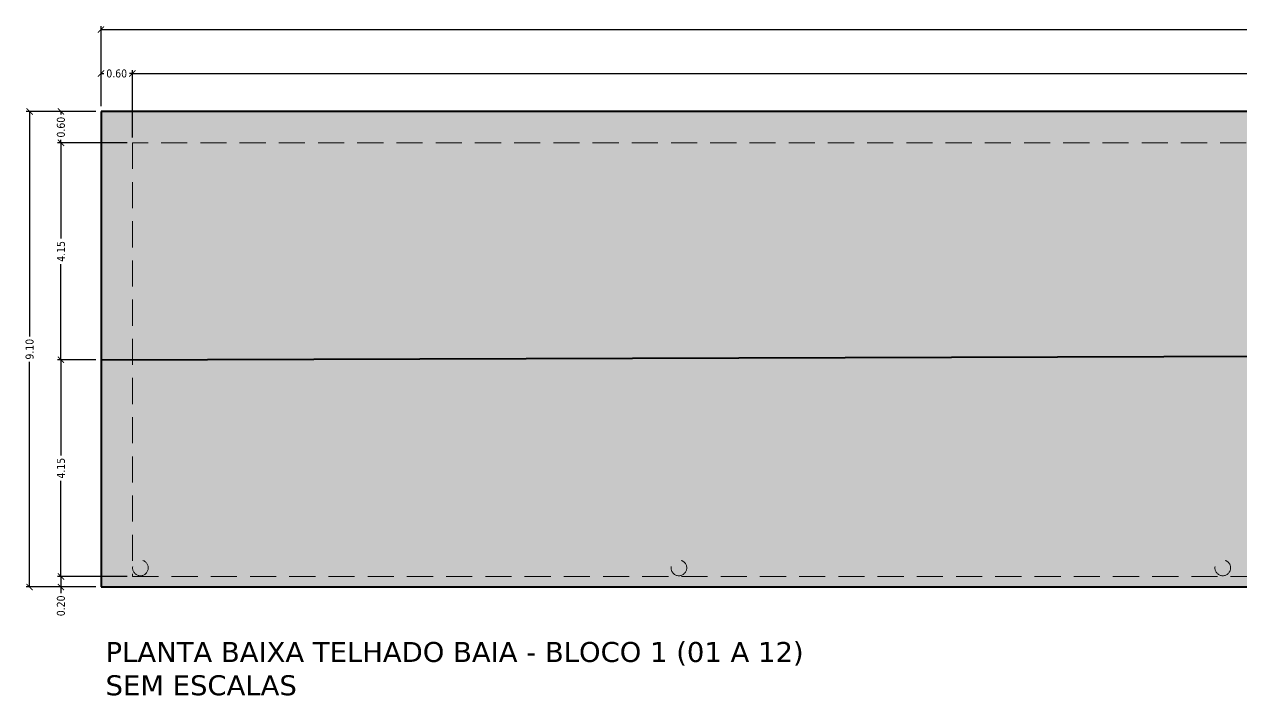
# Model space of a CAD drawing. Header units: millimetres. Extents: x 2543 to 3089, y 1295 to 1485.
# Drawn here: x 2884.65 to 2907.92, y 1431.24 to 1444.09 of the extents above; entities that cross this region are included whole.
import ezdxf

# ---------------------------------------------------------------- set-up
doc = ezdxf.new("R2010")
doc.units = ezdxf.units.MM
doc.linetypes.add('DASHED', pattern=[0.75, 0.5, -0.25])
doc.layers.get('Defpoints').update_dxf_attribs({"lineweight": 0})
for name, color, linetype, lineweight in [('AF-Indicação coluna', 5, 'Continuous', 20), ('ARQ. Linha Grossa', 5, 'Continuous', 40), ('ARQ. Texto', 7, 'Continuous', 0)]:
    doc.layers.add(name, color=color, linetype=linetype, lineweight=lineweight)
doc.styles.add('NICAZA', font='verdana.ttf', dxfattribs={"width": 0.85})
doc.styles.get("Standard").update_dxf_attribs({"font": 'arial.ttf'})
doc.dimstyles.new('esc-100', dxfattribs={"dimscale": 0.85, "dimtxt": 0.18, "dimasz": 0.14, "dimexe": 0.075, "dimexo": 0.12, "dimgap": 0.06, "dimtad": 0, "dimzin": 0, "dimdsep": 46, "dimtxsty": 'NICAZA', "dimblk": 'ARCHTICK', "dimcen": 0.09, "dimclrd": 7, "dimclre": 7, "dimclrt": 7, "dimadec": 1, "dimazin": 0, "dimtfac": 1, "dimtofl": 0, "dimtmove": 0, "dimatfit": 3, "dimfxl": 1, "dimtolj": 1, "dimtzin": 0, "dimarcsym": 0})
pattern_1 = [(0, (339.70088, -8.12101), (0, 0.28448), []), (90, (339.70088, -8.12101), (-0.14224, 0.28448), [0.28448, -0.28448])]

# ---------------------------------------------------------------- blocks, each defined once
blk = doc.blocks.new('_ArchTick')
at = {"color": 0, "linetype": 'ByBlock', "const_width": 0.15}
blk.add_lwpolyline([(-0.5, -0.5), (0.5, 0.5)], dxfattribs=at)
blk = doc.blocks.new('*D688')
at = {"color": 7, "lineweight": -2, "transparency": 16777216}
for p, q in [((2886.112, 1442.525), (2886.112, 1443.214)), ((2886.112, 1443.15), (2886.169, 1443.15)), ((2886.712, 1443.15), (2886.654, 1443.15)), ((2886.712, 1441.925), (2886.712, 1443.214))]:
    blk.add_line(p, q, dxfattribs=at)
at = {"layer": 'Defpoints', "color": 0, "transparency": 16777216}
for p in [(2886.712, 1443.15), (2886.112, 1442.423), (2886.712, 1441.823)]:
    blk.add_point(p, dxfattribs=at)
at = {"color": 7, "lineweight": -2, "transparency": 16777216, "xscale": 0.119, "yscale": 0.119, "zscale": 0.119, "rotation": 180}
blk.add_blockref('_ArchTick', (2886.112, 1443.15), dxfattribs=at)
at = {"color": 7, "lineweight": -2, "transparency": 16777216, "xscale": 0.119, "yscale": 0.119, "zscale": 0.119}
blk.add_blockref('_ArchTick', (2886.712, 1443.15), dxfattribs=at)
at = {"color": 7, "transparency": 16777216, "insert": (2886.412, 1443.15), "char_height": 0.153, "attachment_point": 5, "style": 'NICAZA'}
blk.add_mtext('\\A1;0.60', dxfattribs=at)
blk = doc.blocks.new('*D689')
at = {"color": 7, "lineweight": -2, "transparency": 16777216}
for p, q in [((2886.712, 1441.925), (2886.712, 1443.214)), ((2886.712, 1443.15), (2917.688, 1443.15)), ((2949.262, 1443.15), (2918.285, 1443.15)), ((2949.262, 1441.925), (2949.262, 1443.214))]:
    blk.add_line(p, q, dxfattribs=at)
at = {"layer": 'Defpoints', "color": 0, "transparency": 16777216}
for p in [(2949.262, 1443.15), (2886.712, 1441.823), (2949.262, 1441.823)]:
    blk.add_point(p, dxfattribs=at)
at = {"color": 7, "lineweight": -2, "transparency": 16777216, "xscale": 0.119, "yscale": 0.119, "zscale": 0.119, "rotation": 180}
blk.add_blockref('_ArchTick', (2886.712, 1443.15), dxfattribs=at)
at = {"color": 7, "lineweight": -2, "transparency": 16777216, "xscale": 0.119, "yscale": 0.119, "zscale": 0.119}
blk.add_blockref('_ArchTick', (2949.262, 1443.15), dxfattribs=at)
at = {"color": 7, "transparency": 16777216, "insert": (2917.987, 1443.15), "char_height": 0.153, "attachment_point": 5, "style": 'NICAZA'}
blk.add_mtext('\\A1;62.55', dxfattribs=at)
blk = doc.blocks.new('*D691')
at = {"color": 7, "lineweight": -2, "transparency": 16777216}
for p, q in [((2886.112, 1442.525), (2886.112, 1444.055)), ((2886.112, 1443.991), (2917.688, 1443.991)), ((2949.862, 1443.991), (2918.285, 1443.991)), ((2949.862, 1442.525), (2949.862, 1444.055))]:
    blk.add_line(p, q, dxfattribs=at)
at = {"layer": 'Defpoints', "color": 0, "transparency": 16777216}
for p in [(2949.862, 1443.991), (2886.112, 1442.423), (2949.862, 1442.423)]:
    blk.add_point(p, dxfattribs=at)
at = {"color": 7, "lineweight": -2, "transparency": 16777216, "xscale": 0.119, "yscale": 0.119, "zscale": 0.119, "rotation": 180}
blk.add_blockref('_ArchTick', (2886.112, 1443.991), dxfattribs=at)
at = {"color": 7, "lineweight": -2, "transparency": 16777216, "xscale": 0.119, "yscale": 0.119, "zscale": 0.119}
blk.add_blockref('_ArchTick', (2949.862, 1443.991), dxfattribs=at)
at = {"color": 7, "transparency": 16777216, "insert": (2917.987, 1443.991), "char_height": 0.153, "attachment_point": 5, "style": 'NICAZA'}
blk.add_mtext('\\A1;63.75', dxfattribs=at)
blk = doc.blocks.new('*D692')
at = {"color": 7, "lineweight": -2, "transparency": 16777216}
for p, q in [((2886.01, 1442.423), (2885.283, 1442.423)), ((2885.346, 1442.423), (2885.346, 1442.366)), ((2886.61, 1441.823), (2885.283, 1441.823)), ((2885.346, 1441.823), (2885.346, 1441.881))]:
    blk.add_line(p, q, dxfattribs=at)
at = {"layer": 'Defpoints', "color": 0, "transparency": 16777216}
for p in [(2886.112, 1442.423), (2885.346, 1441.823), (2886.712, 1441.823)]:
    blk.add_point(p, dxfattribs=at)
at = {"color": 7, "lineweight": -2, "transparency": 16777216, "xscale": 0.119, "yscale": 0.119, "zscale": 0.119}
for p, rotation in [((2885.346, 1442.423), 90), ((2885.346, 1441.823), 270)]:
    blk.add_blockref('_ArchTick', p, dxfattribs=dict(at, rotation=rotation))
at = {"color": 7, "transparency": 16777216, "insert": (2885.346, 1442.123), "char_height": 0.153, "attachment_point": 5, "rotation": 90, "style": 'NICAZA'}
blk.add_mtext('\\A1;0.60', dxfattribs=at)
blk = doc.blocks.new('*D693')
at = {"color": 7, "lineweight": -2, "transparency": 16777216}
for p, q in [((2886.01, 1441.823), (2885.283, 1441.823)), ((2885.346, 1441.823), (2885.346, 1439.991)), ((2885.346, 1437.67), (2885.346, 1439.502)), ((2886.01, 1437.67), (2885.283, 1437.67))]:
    blk.add_line(p, q, dxfattribs=at)
at = {"layer": 'Defpoints', "color": 0, "transparency": 16777216}
for p in [(2886.112, 1441.823), (2885.346, 1437.67), (2886.112, 1437.67)]:
    blk.add_point(p, dxfattribs=at)
at = {"color": 7, "lineweight": -2, "transparency": 16777216, "xscale": 0.119, "yscale": 0.119, "zscale": 0.119}
for p, rotation in [((2885.346, 1441.823), 90), ((2885.346, 1437.67), 270)]:
    blk.add_blockref('_ArchTick', p, dxfattribs=dict(at, rotation=rotation))
at = {"color": 7, "transparency": 16777216, "insert": (2885.346, 1439.746), "char_height": 0.153, "attachment_point": 5, "rotation": 90, "style": 'NICAZA'}
blk.add_mtext('\\A1;4.15', dxfattribs=at)
blk = doc.blocks.new('*D694')
at = {"color": 7, "lineweight": -2, "transparency": 16777216}
for p, q in [((2886.01, 1433.523), (2885.283, 1433.523)), ((2885.346, 1433.523), (2885.346, 1433.323)), ((2886.01, 1433.323), (2885.283, 1433.323)), ((2885.346, 1433.323), (2885.346, 1433.204))]:
    blk.add_line(p, q, dxfattribs=at)
at = {"layer": 'Defpoints', "color": 0, "transparency": 16777216}
for p in [(2886.112, 1433.523), (2885.346, 1433.323), (2886.112, 1433.323)]:
    blk.add_point(p, dxfattribs=at)
at = {"color": 7, "lineweight": -2, "transparency": 16777216, "xscale": 0.119, "yscale": 0.119, "zscale": 0.119}
for p, rotation in [((2885.346, 1433.523), 90), ((2885.346, 1433.323), 270)]:
    blk.add_blockref('_ArchTick', p, dxfattribs=dict(at, rotation=rotation))
at = {"color": 7, "transparency": 16777216, "insert": (2885.346, 1432.962), "char_height": 0.153, "attachment_point": 5, "rotation": 90, "style": 'NICAZA'}
blk.add_mtext('\\A1;0.20', dxfattribs=at)
blk = doc.blocks.new('*D695')
at = {"color": 7, "lineweight": -2, "transparency": 16777216}
for p, q in [((2886.01, 1442.423), (2884.683, 1442.423)), ((2884.747, 1442.423), (2884.747, 1438.117)), ((2884.747, 1433.323), (2884.747, 1437.63)), ((2886.01, 1433.323), (2884.683, 1433.323))]:
    blk.add_line(p, q, dxfattribs=at)
at = {"layer": 'Defpoints', "color": 0, "transparency": 16777216}
for p in [(2884.747, 1442.423), (2886.112, 1442.423), (2886.112, 1433.323)]:
    blk.add_point(p, dxfattribs=at)
at = {"color": 7, "lineweight": -2, "transparency": 16777216, "xscale": 0.119, "yscale": 0.119, "zscale": 0.119}
for p, rotation in [((2884.747, 1442.423), 90), ((2884.747, 1433.323), 270)]:
    blk.add_blockref('_ArchTick', p, dxfattribs=dict(at, rotation=rotation))
at = {"color": 7, "transparency": 16777216, "insert": (2884.747, 1437.873), "char_height": 0.153, "attachment_point": 5, "rotation": 90, "style": 'NICAZA'}
blk.add_mtext('\\A1;9.10', dxfattribs=at)
blk = doc.blocks.new('*D799')
at = {"color": 7, "lineweight": -2, "transparency": 16777216}
for p, q in [((2886.01, 1437.67), (2885.283, 1437.67)), ((2885.346, 1437.67), (2885.346, 1435.841)), ((2885.346, 1433.523), (2885.346, 1435.352)), ((2886.61, 1433.523), (2885.283, 1433.523))]:
    blk.add_line(p, q, dxfattribs=at)
at = {"layer": 'Defpoints', "color": 0, "transparency": 16777216}
for p in [(2886.112, 1437.67), (2885.346, 1433.523), (2886.712, 1433.523)]:
    blk.add_point(p, dxfattribs=at)
at = {"color": 7, "lineweight": -2, "transparency": 16777216, "xscale": 0.119, "yscale": 0.119, "zscale": 0.119}
for p, rotation in [((2885.346, 1437.67), 90), ((2885.346, 1433.523), 270)]:
    blk.add_blockref('_ArchTick', p, dxfattribs=dict(at, rotation=rotation))
at = {"color": 7, "transparency": 16777216, "insert": (2885.346, 1435.596), "char_height": 0.153, "attachment_point": 5, "rotation": 90, "style": 'NICAZA'}
blk.add_mtext('\\A1;4.15', dxfattribs=at)

msp = doc.modelspace()

# ---------------------------------------------------------------- hatches: boundary and pattern name
at = {"true_color": 0xc7c8ca}
h = msp.add_hatch(dxfattribs=at)
h.set_pattern_fill('AR-B88', color=9, scale=0.0014)
h.set_pattern_definition(pattern_1)
h.paths.add_polyline_path([(2949.262, 1441.823), (2886.712, 1441.823), (2886.712, 1437.671), (2949.262, 1437.871)], flags=17)
h.paths.add_polyline_path([(2919.252, 1439.659), (2917.321, 1439.659), (2918.287, 1440.724)], flags=16)
h.paths.add_polyline_path([(2886.712, 1441.823), (2949.262, 1441.823), (2949.262, 1437.871), (2949.862, 1437.873), (2949.862, 1442.423), (2886.112, 1442.423), (2886.112, 1437.67), (2886.712, 1437.671)])
h.paths.add_polyline_path([(2915.979, 1438.911), (2920.597, 1438.911), (2920.597, 1439.453), (2915.979, 1439.453)], flags=24)
h.paths.add_polyline_path([(2925.082, 1437.713), (2926.86, 1437.713), (2926.86, 1438.255), (2925.082, 1438.255)], flags=24)
h = msp.add_hatch(dxfattribs=at)
h.set_pattern_fill('AR-B88', color=9, scale=0.0014)
h.set_pattern_definition(pattern_1)
h.paths.add_polyline_path([(2949.262, 1437.871), (2886.712, 1437.671), (2886.712, 1433.523), (2949.262, 1433.523)], flags=17)
h.paths.add_polyline_path([(2917.321, 1435.959), (2919.252, 1435.959), (2918.287, 1434.893)], flags=16)
h.paths.add_polyline_path([(2886.712, 1437.671), (2886.112, 1437.67), (2886.112, 1433.323), (2949.862, 1433.323), (2949.862, 1437.873), (2949.262, 1437.871), (2949.262, 1433.523), (2886.712, 1433.523)])
h.paths.add_polyline_path([(2925.082, 1437.713), (2926.86, 1437.713), (2926.86, 1438.255), (2925.082, 1438.255)], flags=9)
h.paths.add_polyline_path([(2916.233, 1436.115), (2920.851, 1436.115), (2920.851, 1436.658), (2916.233, 1436.658)], flags=24)

# ---------------------------------------------------------------- linework, layer by layer
at = {"layer": 'AF-Indicação coluna', "color": 251, "linetype": 'DASHED', "true_color": 0x636466}
for p, q in [((2949.262, 1441.823), (2886.712, 1441.823)), ((2886.712, 1441.823), (2886.712, 1433.523)), ((2886.712, 1433.523), (2949.262, 1433.523))]:
    msp.add_line(p, q, dxfattribs=at)
for centre in [(2886.866, 1433.688), (2897.162, 1433.688), (2907.562, 1433.688)]:
    msp.add_circle(centre, 0.15, dxfattribs=at)
at = {"layer": 'ARQ. Linha Grossa', "color": 251, "true_color": 0x636466}
for p, q in [((2886.112, 1442.423), (2886.112, 1433.323)), ((2949.862, 1442.423), (2886.112, 1442.423)), ((2886.112, 1437.67), (2949.862, 1437.873)), ((2886.112, 1433.323), (2949.862, 1433.323))]:
    msp.add_line(p, q, dxfattribs=at)

# ---------------------------------------------------------------- texts
at = {"layer": 'ARQ. Texto', "insert": (2886.199, 1432.27), "char_height": 0.38242, "width": 13.91796, "attachment_point": 1}
msp.add_mtext('{\\fVerdana|b0|i0|c0|p34;PLANTA BAIXA TELHADO BAIA - BLOCO 1 (01 A 12)\\PSEM ESCALAS}', dxfattribs=at)

# ---------------------------------------------------------------- dimensions: what is measured, and where the dimension line sits
for base, p1, p2, picture, middle in [((2949.862, 1443.991), (2886.112, 1442.423), (2949.862, 1442.423), '*D691', (2917.987, 1443.991)), ((2886.712, 1443.15), (2886.112, 1442.423), (2886.712, 1441.823), '*D688', (2886.412, 1443.15)), ((2949.262, 1443.15), (2886.712, 1441.823), (2949.262, 1441.823), '*D689', (2917.987, 1443.15))]:
    dim = msp.add_linear_dim(base=base, p1=p1, p2=p2, dimstyle='esc-100')
    dim.commit()
    dim.dimension.update_dxf_attribs({"geometry": picture, "text_midpoint": middle})
for base, p1, p2, picture, middle in [((2884.747, 1442.423), (2886.112, 1433.323), (2886.112, 1442.423), '*D695', (2884.747, 1437.873)), ((2885.346, 1441.823), (2886.112, 1442.423), (2886.712, 1441.823), '*D692', (2885.346, 1442.123)), ((2885.346, 1437.67), (2886.112, 1441.823), (2886.112, 1437.67), '*D693', (2885.346, 1439.746)), ((2885.346, 1433.523), (2886.112, 1437.67), (2886.712, 1433.523), '*D799', (2885.346, 1435.596)), ((2885.346, 1433.323), (2886.112, 1433.523), (2886.112, 1433.323), '*D694', (2885.346, 1432.962))]:
    dim = msp.add_linear_dim(base=base, p1=p1, p2=p2, angle=90, dimstyle='esc-100')
    dim.commit()
    dim.dimension.update_dxf_attribs({"geometry": picture, "text_midpoint": middle})

doc.saveas('drawing.dxf')
